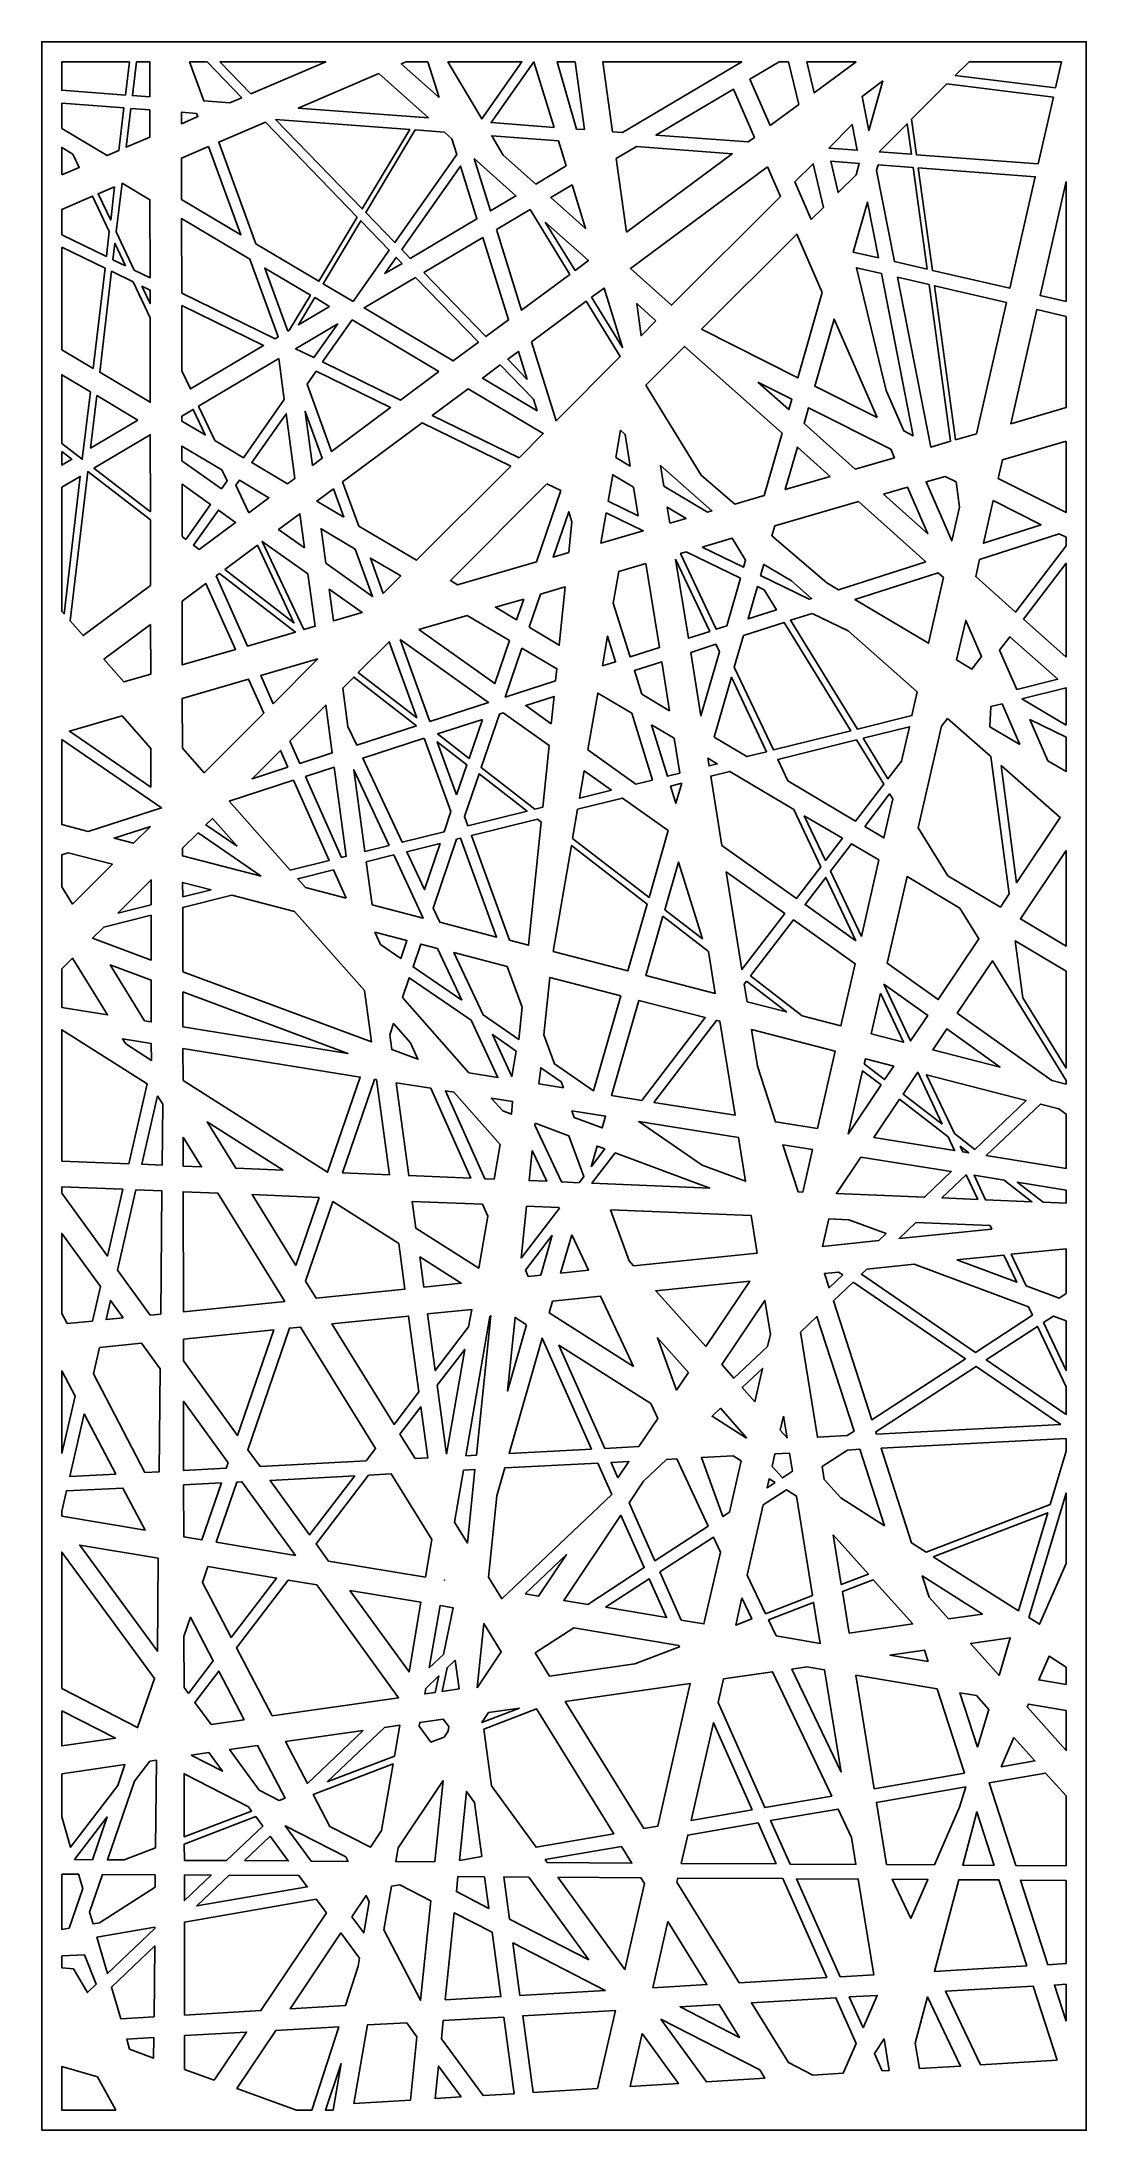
# Model space of a CAD drawing. Header units: millimetres. Extents: x 56 to 1096, y 47 to 2127.
import ezdxf

# ---------------------------------------------------------------- set-up
doc = ezdxf.new("R2010")
doc.units = ezdxf.units.MM
doc.layers.add('Layer 01', color=1, linetype='Continuous')

msp = doc.modelspace()

# ---------------------------------------------------------------- linework, layer by layer
at = {"layer": 'Layer 01'}
for points in [[(55.5, 47.4), (1095.5, 47.4), (1095.5, 2126.5), (55.5, 2126.5)], [(138.9, 2073.5), (142.8, 2106.5), (75.5, 2106.5), (75.5, 2078.3)], [(163.1, 2071.7), (163, 2106.5), (149.8, 2106.5), (145.8, 2073)], [(202.8, 2106.5), (216.9, 2067.6), (242.9, 2065.7), (254.7, 2070.8), (220.1, 2106.5)], [(263.8, 2074.7), (338.3, 2106.5), (233, 2106.5)], [(451.1, 2070.9), (439.9, 2106.5), (418.3, 2106.5), (413.4, 2104.5)], [(459.9, 2106.5), (493.7, 2049.7), (533.7, 2106.5)], [(565.8, 2041.3), (503, 2046.1), (545.6, 2106.5)], [(595.8, 2039.1), (586.6, 2106.5), (568.7, 2106.5), (588.1, 2039.6)], [(633.9, 2036.2), (752.6, 2106.5), (614.1, 2106.5), (623.9, 2036.9)], [(780.9, 2043.1), (809.3, 2064.1), (799, 2106.5), (789.9, 2106.5), (760.7, 2089.3)], [(866.4, 2106.5), (824.7, 2075.6), (817.2, 2106.5)], [(1070.9, 2106.5), (1064.9, 2080.6), (965.1, 2092.9), (978.8, 2106.5)], [(440.6, 2050.8), (391.1, 2094.9), (310.9, 2060.5)], [(758.9, 2026.8), (765.2, 2031.4), (744.2, 2079.5), (667, 2033.7)], [(893, 2087.5), (872.3, 2072.1), (878.9, 2038.3)], [(1062.9, 2071.5), (1047.6, 2005), (926.5, 2014.1), (921.7, 2049.5), (956.8, 2084.5)], [(137.4, 2060.7), (75.5, 2065.3), (75.5, 2040.2), (120.8, 2013.4), (132.4, 2018.3)], [(163.1, 2058.7), (144.3, 2060.1), (139.7, 2021.5), (163.1, 2031.5)], [(209.7, 2055.2), (210.9, 2052), (194.6, 2045), (194.6, 2056.3)], [(369.7, 1952), (278.2, 2046.5), (231.8, 2026.7), (268.7, 1925.5), (331.5, 1888.2)], [(288.4, 2049.3), (374.6, 1960.2), (422, 2039.2)], [(463.9, 2030), (468.8, 2014.3), (407.1, 1926.7), (378.1, 1956.6), (427.4, 2038.8), (456.5, 2036.6)], [(839.2, 2020.7), (867.6, 2018.6), (862.6, 2044.1)], [(889.2, 2016.9), (917.2, 2045), (921.4, 2014.5)], [(75.5, 1994), (75.5, 2021.3), (86.4, 2014.8), (92.8, 2001.4)], [(221.7, 2022.3), (253.8, 1934.4), (194.7, 1969.5), (194.6, 2010.7)], [(577.7, 2002.9), (547.5, 1984.9), (515, 2013.8), (503.6, 2033), (569.9, 2028)], [(637.9, 1936.9), (627.6, 2010.3), (647.6, 2022.2), (743, 2015)], [(413.9, 1919.6), (472.4, 2002.7), (488.9, 1950.2), (422.4, 1910.8)], [(486, 2010.2), (527.6, 1973.1), (502.3, 1958.1)], [(778, 2002.1), (641.6, 1900.9), (682.7, 1864.3), (791, 1972.5)], [(821.8, 1949.6), (834, 1961.7), (823.5, 2005.1), (805.4, 1987)], [(866.3, 1994), (869.5, 2005.4), (841.1, 2007.6), (848.6, 1976.4)], [(886.8, 1998.4), (888.4, 2004), (923.2, 2001.4), (937, 1900.2), (904.5, 1907.7)], [(928.3, 2001), (1044.7, 1992.2), (1019.3, 1881.1), (942.3, 1898.9)], [(128.1, 1982.2), (111.8, 1975.3), (124.2, 1949)], [(147.6, 1899.3), (163.4, 1891.6), (163.2, 1969.2), (135.5, 1985.7), (129.7, 1937.3)], [(583.5, 1984.2), (597, 1940.7), (562.3, 1971.6)], [(1075.5, 1987.5), (1049.6, 1874.1), (1075.5, 1868.1)], [(75.5, 1934.4), (75.5, 1959.7), (106.2, 1972.9), (122.8, 1937.7), (119.9, 1912.8)], [(508.2, 1939.5), (533.3, 1859.3), (581.3, 1895), (541.7, 1959.4)], [(888.6, 1911.4), (877.7, 1966.9), (863.5, 1917.2)], [(194.9, 1876.3), (194.7, 1950.5), (262.6, 1910.2), (290.8, 1832.7), (287.8, 1830.9)], [(365.7, 1867.9), (335.7, 1885.7), (373.2, 1948.4), (401.6, 1919)], [(556.9, 1947), (599.8, 1908.7), (586.6, 1898.9)], [(832.7, 1877), (808.4, 1792.1), (712.5, 1840.3), (807.3, 1935.1)], [(75.5, 1922.2), (118.5, 1901.3), (106.7, 1801.4), (75.5, 1819.9)], [(138.9, 1903.5), (126.4, 1909.6), (128.4, 1925.9)], [(494.7, 1931.6), (436, 1896.8), (497.8, 1833), (520.3, 1849.7)], [(163.4, 1851.6), (146.4, 1887.7), (125.1, 1898.1), (113.2, 1797.5), (163.6, 1767.6)], [(300.4, 1838.4), (277.5, 1901.3), (323.1, 1874.3), (302.3, 1839.6)], [(414.3, 1905.9), (397.2, 1895.8), (408.5, 1911.9)], [(891.6, 1895.8), (866.7, 1901.5), (896.2, 1779.4), (913.8, 1739.1), (923.2, 1734.3)], [(907.6, 1892.1), (939.1, 1884.8), (960.4, 1728.8), (940.7, 1723)], [(155.1, 1883.4), (163.4, 1865.9), (163.4, 1879.4)], [(341.9, 1863.1), (311.1, 1844.8), (327.3, 1871.8)], [(427.8, 1891.9), (490.3, 1827.4), (465.2, 1808.8), (376.5, 1861.5)], [(603, 1872.2), (615.4, 1881.4), (633.8, 1822.1)], [(965.3, 1730.2), (944.4, 1883.6), (1016, 1867), (986.1, 1736.2)], [(194.9, 1864), (276.4, 1824.2), (203.5, 1781), (195, 1798.9)], [(543.1, 1827.8), (567.7, 1749.3), (631.6, 1813.2), (597.7, 1868.3)], [(667.1, 1848.7), (647.9, 1865.9), (652.3, 1833.9)], [(887.2, 1752.5), (825.2, 1783.6), (844.4, 1850.5)], [(1075.5, 1853.2), (1046.3, 1860), (1020.3, 1746.2), (1075.5, 1762.3)], [(350.2, 1845.9), (308.2, 1821), (326.4, 1812.1)], [(451, 1798.3), (412.8, 1769.9), (335.2, 1807.8), (364.7, 1849.6)], [(227.7, 1729.5), (256.3, 1712.5), (297, 1770.3), (291.5, 1811.1), (211.6, 1763.7)], [(538.9, 1790.4), (530.2, 1818.2), (519.6, 1810.4)], [(656.9, 1784.7), (695.5, 1823.3), (792.6, 1736.8), (774.8, 1674.7), (745.7, 1666.3), (712.1, 1695.1)], [(103.9, 1778.1), (95.9, 1710.9), (75.5, 1726.7), (75.5, 1795)], [(328.8, 1798.7), (319.7, 1785.7), (344, 1718.8), (402.8, 1762.5)], [(545.1, 1770.8), (512.1, 1804.8), (494.3, 1791.5), (548.7, 1759.2)], [(151.3, 1750), (110.4, 1774.3), (104.2, 1722.1)], [(530.8, 1712.4), (554.9, 1736.6), (480.1, 1781), (444.4, 1754.5)], [(768.6, 1787.6), (799.3, 1760.3), (802.3, 1770.7)], [(195.1, 1748.9), (195.1, 1753.9), (206.3, 1760.6), (218.4, 1735.1)], [(300.3, 1686.4), (264.7, 1707.6), (298.9, 1756.2), (307.6, 1691.9)], [(325.1, 1704.8), (317.8, 1758.6), (334.8, 1712)], [(522.5, 1704.1), (434.4, 1747.1), (355.1, 1688.3), (371.1, 1644.4), (428.6, 1610.3)], [(904.7, 1712.5), (865.6, 1701.1), (814.6, 1746.6), (819.1, 1762.2), (900.9, 1721.1)], [(163.7, 1658.5), (163.6, 1735.3), (107.5, 1702)], [(627, 1712.7), (641.4, 1704.2), (636.3, 1735.7), (631.7, 1739.8)], [(1075.5, 1729), (1012.1, 1710.5), (1007.8, 1691.8), (1075.5, 1657.8)], [(75.5, 1718.7), (75.5, 1705.1), (85.5, 1711)], [(234.7, 1700.5), (195.1, 1724), (195.1, 1709.5), (234.4, 1681.5), (240, 1689.3)], [(840.6, 1693.9), (795.8, 1680.8), (807.9, 1723.1)], [(75.5, 1683), (75.5, 1559.4), (77.7, 1556.9), (93.9, 1693.9)], [(163.9, 1585.2), (163.8, 1650.5), (101.4, 1698.7), (83.8, 1550), (96.7, 1535.4)], [(199, 1631.2), (195.3, 1634.1), (195.2, 1686.1), (223.5, 1665.9)], [(261.6, 1657.7), (281.7, 1672.6), (252.3, 1690), (248.7, 1685)], [(558.6, 1686.5), (572.3, 1679.8), (548, 1608.7), (469.6, 1585.9), (462.4, 1590.2)], [(644.8, 1683.2), (649.4, 1654.6), (619.5, 1669.2), (624, 1695.5)], [(675, 1684.2), (718.5, 1658.4), (722.8, 1659.6), (671.7, 1704.6)], [(965.9, 1688.4), (969.4, 1663.1), (961.7, 1629.6), (936, 1688.3), (955, 1693.9)], [(356.2, 1653.3), (329.4, 1669.2), (345.9, 1681.4)], [(935.9, 1608.9), (868.8, 1668.8), (785.3, 1644.5), (782.5, 1634.7), (837.3, 1587.8), (848.9, 1580.9)], [(893.7, 1676), (937.8, 1636.7), (917.6, 1683)], [(1002.8, 1669.9), (1050.6, 1645.8), (993.1, 1627.3)], [(212.2, 1621), (206.7, 1625.3), (231.4, 1660.3), (248.6, 1648)], [(317, 1622.6), (312.4, 1656.6), (291.3, 1640.9)], [(583.4, 1648.5), (580.2, 1658.7), (564.7, 1613.6), (580.3, 1618.1)], [(617.5, 1657.7), (612.2, 1627.4), (654.4, 1639.7)], [(680.9, 1647.4), (678.3, 1663.3), (697.1, 1652.1)], [(237.8, 1601.2), (270.2, 1625.3), (306.6, 1548)], [(320.5, 1596.8), (327.6, 1544.6), (316.5, 1541.3), (275.1, 1629.2)], [(367.7, 1621.5), (333.7, 1641.8), (338.3, 1607.5), (385, 1574.2)], [(713.1, 1623.5), (754.3, 1603.4), (756.4, 1610.6), (743.1, 1632.2)], [(1075.5, 1624.7), (1075.5, 1633.3), (1068.7, 1636.7), (989.4, 1611.2), (985.5, 1594.2), (1025.1, 1558.8)], [(395.6, 1577.2), (413, 1594.7), (382.7, 1612.6)], [(657.1, 1607.2), (630.1, 1599.3), (624.6, 1567.7), (641.4, 1514.1), (670.6, 1523.5)], [(686.7, 1611.5), (720.6, 1539.6), (699.4, 1532.8)], [(697.2, 1618.8), (691.6, 1617.2), (727.2, 1541.7), (737.6, 1545.1), (751.2, 1592.5)], [(802, 1589.8), (822, 1572.2), (819.7, 1571.5), (771.2, 1595.2), (774.4, 1606.2)], [(1075.5, 1513.8), (1075.5, 1607.4), (1033, 1551.8)], [(195.4, 1569.7), (219, 1587.2), (248.3, 1521.5), (195.5, 1506.1)], [(229.2, 1594.8), (260.3, 1525), (308.1, 1538.9), (232.5, 1597.3)], [(341.8, 1581.6), (374.6, 1558.3), (346.1, 1550)], [(540.8, 1543.7), (570.8, 1525.8), (576.8, 1583.8), (552.1, 1576.6)], [(774.7, 1581), (787, 1561), (758.8, 1551.9), (768.1, 1584.2)], [(953.4, 1593.3), (948.2, 1597.9), (865.2, 1571.2), (938.4, 1527.8)], [(535.4, 1571.7), (528.3, 1551.1), (507.3, 1563.6)], [(163.9, 1546.4), (117.4, 1511.9), (137.4, 1489.2), (164, 1497)], [(431.1, 1541.4), (506.6, 1487.6), (521.2, 1530.4), (479.1, 1555.4)], [(754.1, 1535.5), (745.1, 1503.9), (784, 1421.5), (861.1, 1440.6), (794.7, 1548.5)], [(822.7, 1557.5), (858.5, 1540.1), (927.3, 1479.5), (921.9, 1455.8), (867.7, 1442.3), (801, 1550.6)], [(966.5, 1511.1), (975.5, 1550.5), (991.2, 1514.5), (981.7, 1502.1)], [(429, 1453.4), (370.6, 1498.5), (401.4, 1529.3)], [(412.3, 1531.4), (500.4, 1468.7), (442, 1449.9)], [(533.7, 1523), (517, 1474.1), (567.2, 1490.2), (568.4, 1502.4)], [(613.8, 1505.2), (618.9, 1534.9), (626.9, 1509.4)], [(701.7, 1518.6), (711.9, 1455.4), (730.2, 1519.3), (726.7, 1526.7)], [(1026.3, 1481.7), (1009.3, 1520.8), (1019.6, 1534.3), (1067.1, 1491.9)], [(285.9, 1467.6), (330.4, 1512.1), (273.5, 1495.5)], [(680.7, 1460.6), (672.9, 1509.3), (645.7, 1500.6), (653, 1477.1)], [(276.5, 1458.2), (261.4, 1492), (195.5, 1472.8), (195.6, 1423.3), (217.2, 1398.9)], [(428.7, 1445.6), (366.1, 1494), (355.2, 1483.1), (360.3, 1445), (369.1, 1426.4)], [(663.8, 1391.6), (643, 1458.1), (609.1, 1478.2), (599.3, 1421.5), (647.2, 1387.5)], [(725.1, 1434.3), (742.2, 1493.9), (777.2, 1419.8), (757.7, 1414.9)], [(1075.5, 1446.3), (1075.5, 1483.4), (1031.5, 1472.5)], [(302.5, 1430.4), (338.3, 1466.2), (344.7, 1418.6), (312.4, 1408.2)], [(546.6, 1362.5), (554.3, 1364.4), (560.6, 1425.8), (514.8, 1458.4), (511.3, 1457.3), (493, 1403.9)], [(562.8, 1447.5), (565.6, 1474.8), (537.4, 1465.7)], [(1029.5, 1426.9), (1011.8, 1467.6), (1000.6, 1464.8), (999.5, 1444.6)], [(164.1, 1422.9), (135.5, 1455.4), (83, 1440.1), (164.2, 1384.5)], [(494.3, 1451.8), (481.1, 1413.1), (449.6, 1437.5)], [(662.6, 1446.5), (685.2, 1433.1), (690.8, 1398.3), (678.6, 1395.3)], [(873.3, 1433.2), (919.4, 1444.6), (911.5, 1410.3), (898.1, 1392.9)], [(957.4, 1453), (1000.7, 1414.9), (1018.7, 1278.2), (1010, 1265.1), (957.7, 1296.2), (928.2, 1344), (951.4, 1445.1)], [(1075.5, 1434.1), (1039.5, 1451.7), (1057.4, 1410.6), (1075.5, 1400)], [(75.5, 1431.9), (75.5, 1347.2), (101.8, 1340.4), (174.8, 1363.9)], [(300.5, 1404.4), (265, 1392.9), (293.1, 1421)], [(436.4, 1433.2), (463, 1360.1), (456.1, 1340), (414.4, 1329.6), (375.1, 1413.5)], [(468.6, 1376.7), (478.9, 1406.8), (449.3, 1429.7)], [(798.5, 1390.7), (865.9, 1350.7), (893.9, 1387.3), (866.7, 1431.5), (788.4, 1412.1)], [(318.2, 1395.1), (346.7, 1404.3), (358.7, 1315.7), (354.1, 1314.6)], [(401.5, 1326.4), (377.3, 1320.4), (366.2, 1401.8)], [(479.9, 1345.9), (538.8, 1360.5), (490.9, 1397.6), (476.4, 1355.4)], [(622.9, 1381.4), (591, 1373.5), (595.7, 1400.8)], [(718.7, 1413.2), (720, 1405.6), (728.1, 1407.6)], [(831.2, 1305.3), (804.3, 1362.4), (740.6, 1400.2), (721.6, 1395.5), (732.7, 1326.5), (806.9, 1273.7)], [(1010.8, 1406), (1026.2, 1289.3), (1069.6, 1354.2)], [(242.1, 1370.7), (306.3, 1391.3), (341.8, 1311.6), (302.8, 1301.9)], [(584.1, 1333.5), (660.2, 1274.7), (679.2, 1341.3), (633.8, 1373.6), (589.1, 1362.5)], [(692.7, 1388.3), (681.7, 1385.5), (687, 1368.5)], [(875, 1345.3), (899.8, 1377.7), (902.9, 1372.7), (894, 1334)], [(250, 1325.7), (219, 1346.9), (225.5, 1353.4)], [(549.1, 1352.6), (483.4, 1336.2), (521.4, 1232), (540.3, 1227.1), (552.8, 1349.7)], [(814.8, 1356.1), (835.9, 1311.5), (852.8, 1333.6)], [(163.7, 1345.4), (127.5, 1333.8), (147, 1328.7)], [(274, 1295.9), (195.8, 1316.1), (195.8, 1323.7), (211.1, 1339)], [(468.6, 1332.6), (445.2, 1264.1), (451.8, 1250), (508.4, 1235.3), (472.6, 1333.6)], [(75.5, 1285.2), (86.2, 1268), (125.9, 1307.7), (81.8, 1319.1), (75.5, 1317)], [(378.6, 1310.2), (384.4, 1267.4), (435.4, 1254.2), (406, 1317)], [(452.1, 1328.5), (418.9, 1320.2), (436.5, 1282.6)], [(564.6, 1220.8), (639.2, 1201.5), (658.3, 1268.1), (582.9, 1326.4)], [(675.9, 1262.5), (689.5, 1309.9), (713.4, 1233.6)], [(871.6, 1235.9), (889, 1312.1), (861.9, 1328.2), (840.9, 1300.8)], [(1075.5, 1321.3), (1030, 1253.3), (1075.5, 1226.2)], [(131.2, 1259.2), (164.4, 1292.3), (164.4, 1267.5)], [(195.9, 1275.3), (195.8, 1289.6), (224.1, 1282.3)], [(358.5, 1274.1), (346, 1302.1), (310.4, 1293.3), (318.2, 1284.5)], [(737, 1300.1), (795.4, 1258.6), (752.7, 1202.8)], [(866, 1231.6), (836.2, 1294.6), (815.5, 1267.6)], [(969.8, 1264.1), (917.1, 1295.4), (897.4, 1209.2), (948.2, 1173), (988.7, 1233.4)], [(307.3, 1260.8), (376.8, 1182), (383.8, 1130.8), (196, 1200.7), (195.9, 1264.8), (244.8, 1276.9)], [(164.4, 1257), (117.2, 1245.2), (106.1, 1234.1), (164.5, 1212.4)], [(674, 1256), (719.5, 1220.8), (726.2, 1179.1), (657.1, 1196.9)], [(761.2, 1196.6), (804, 1252.4), (865.4, 1208.7), (851.2, 1146.8), (812.8, 1156.7)], [(392.7, 1227.9), (413, 1214), (419.1, 1231.9), (387.2, 1240.1)], [(473.8, 1172.3), (425.2, 1205.6), (433, 1228.3), (449.5, 1224)], [(1032.4, 1174.9), (1075.5, 1104.8), (1075.5, 1201.4), (1024.9, 1231.4)], [(75.5, 1165.1), (121.1, 1157.8), (86.2, 1214.2), (75.5, 1203.5)], [(123.5, 1207.6), (157.9, 1151.9), (164.6, 1150.8), (164.5, 1192.4)], [(519.1, 1206.1), (465.9, 1219.8), (495, 1157.7), (530.7, 1133.3), (533.9, 1165.3)], [(1075.5, 1088.8), (1075.5, 1092.4), (1002.1, 1211.7), (967.1, 1159.6), (1061.3, 1092.5)], [(414.7, 1175.1), (480.9, 1100.2), (509.8, 1095.6), (483, 1152.6), (421.5, 1194.8)], [(632.1, 1176.9), (561.5, 1195.1), (555.6, 1137.9), (566.2, 1108.9), (605, 1082.3)], [(757.4, 1191.5), (755, 1188.5), (757.9, 1170.9), (797.2, 1160.7)], [(894, 1188.3), (937.7, 1157.2), (920.7, 1131.8)], [(196, 1180.6), (360.4, 1119.5), (196.1, 1145.8)], [(653.1, 1072.6), (622.9, 1077.4), (650, 1172.2), (716.2, 1155.1)], [(890.6, 1179.5), (881.3, 1139), (913.6, 1130.6)], [(422.7, 1130.1), (405.9, 1149.1), (402, 1137.9), (404, 1123.3), (430, 1113.6)], [(664.9, 1070.7), (727.3, 1152.3), (730.7, 1151.4), (745.8, 1057.8)], [(1009.9, 1105.7), (956.6, 1143.8), (942.7, 1123.1)], [(75.5, 1012.3), (75.5, 1143), (160.5, 1089.1), (142.1, 1009.5)], [(139.1, 1128.8), (164.7, 1112.5), (164.6, 1129.2), (135.9, 1133.8)], [(196.1, 1124.2), (372.6, 1095.9), (340.2, 1001.1), (196.2, 1092.5)], [(528, 1121.8), (523.7, 1096.6), (504.2, 1138.1)], [(827.8, 1044.6), (845.4, 1121.7), (762.3, 1143.2), (768.2, 1106.7), (786.1, 1051.3)], [(574.9, 1085.1), (550.6, 1089), (552.3, 1105.2), (572.7, 1091.2)], [(858.4, 1038.9), (891.3, 1088), (872.9, 1102.2)], [(874.4, 1109), (875.6, 1113.9), (903.8, 1106.7), (894.8, 1093.3)], [(386.9, 1093.6), (355.1, 1000.6), (401.7, 998.7), (388.8, 1093.3)], [(408.5, 1090.2), (442.9, 1084.7), (482.7, 995.3), (421, 997.8)], [(506, 994.3), (496.6, 994.7), (457.5, 1082.3), (466, 1081), (512, 1028.9)], [(952.2, 1048.9), (913.2, 1079), (927.7, 1100.7)], [(964.2, 1039.6), (984.5, 1023.9), (1035.7, 1072.6), (936.5, 1098.2)], [(170.9, 1077.2), (155.2, 1009), (175.4, 1008.1), (176, 1069)], [(514.5, 1062.1), (523.1, 1058.9), (524.4, 1071.6), (503.1, 1075)], [(583.2, 1062.2), (585.6, 1055.7), (613.6, 1045.2), (617, 1056.8)], [(958.2, 1036.3), (909.7, 1073.8), (884.1, 1035.6), (964.5, 1022.7)], [(1075.5, 1005), (996, 1017.7), (1049.9, 1068.9), (1068.3, 1064.1), (1075.5, 1059)], [(296, 1003.1), (220.2, 1051.2), (248.7, 1005.1)], [(546.7, 1050.1), (580.5, 1037.5), (595.3, 997), (590.5, 990.7), (572.9, 991.5), (546.4, 1048)], [(713.2, 1008.2), (650, 1051.5), (749.4, 1035.6), (756.4, 992.1)], [(196.3, 1036.2), (214.6, 1006.5), (196.3, 1007.3)], [(543.9, 1022.8), (558.3, 992.1), (540.8, 992.8)], [(602.5, 1006.5), (608.5, 1027.1), (616.1, 1024.3)], [(720.9, 985.3), (626.5, 1020.4), (603.3, 990.2)], [(823, 1023.8), (793.5, 1028.5), (808.7, 981.6), (813.3, 981.4)], [(970.1, 1027), (972.8, 1021.4), (978.6, 1020.5)], [(871, 1016.1), (846.8, 980), (934.5, 976.3), (961.2, 1001.7)], [(951.7, 975.6), (975.9, 998.6), (987.5, 974.1)], [(1013.8, 993.3), (983.8, 998.1), (995.2, 973.8), (1041.5, 971.8)], [(75.5, 986.7), (136.2, 984.2), (120.9, 917.7), (75.5, 980.2)], [(174, 859.9), (175.1, 982.6), (149.3, 983.6), (130.9, 903.8), (163.5, 858.9)], [(297.4, 872.6), (196.5, 862.3), (196.3, 981.7), (230.9, 980.2)], [(331.6, 976), (308.4, 908.4), (264.9, 978.8)], [(1075.5, 970.4), (1052.5, 971.4), (1026.8, 991.2), (1075.5, 983.4)], [(345.2, 971.9), (411, 930.1), (417.1, 884.8), (328.6, 875.8), (318.1, 892.7)], [(494.3, 969.2), (499.6, 957.3), (490.7, 905.6), (428.1, 945.3), (424.5, 972.1)], [(532.9, 915.5), (538.2, 967.3), (570.5, 966), (570.9, 965.2)], [(621.7, 963.8), (761.9, 958), (767.9, 920.7), (644.7, 908.1), (640.4, 913)], [(80.9, 850.4), (75.5, 860.6), (75.5, 940.2), (113.9, 887.3), (106, 853)], [(563.9, 938.6), (537.1, 903.7), (539.9, 897.4), (552.4, 898.7)], [(583.2, 938.9), (599.8, 903.5), (572.2, 900.7)], [(889, 933.1), (832.9, 927.3), (839.1, 954.7), (859.1, 953.9), (896.3, 940)], [(909.3, 935.2), (909.2, 935.2), (925.9, 951.1), (999.8, 948), (1001.4, 944.6)], [(432, 916.8), (473.3, 890.6), (436.1, 886.8)], [(966.6, 913.9), (1026.4, 891.6), (1013.6, 918.7)], [(1075.5, 925), (1020.9, 919.4), (1035.6, 888.2), (1068.5, 875.9), (1075.5, 880.5)], [(853.1, 899), (848.9, 901.8), (834.9, 900.4), (839.5, 886.1)], [(1037.9, 867.3), (924.3, 909.6), (877.1, 904.7), (871.7, 899.6), (985.2, 821.8), (1042, 858.7)], [(136.6, 856.1), (119.5, 854.4), (123.9, 873.5)], [(644.6, 807.9), (560.9, 861.1), (564.2, 872.7), (611.9, 877.6)], [(716.7, 827.5), (760.5, 892.8), (666.9, 883.2)], [(732.6, 809.6), (744.7, 796), (778.2, 827.8), (781, 840), (775.5, 873.6)], [(863.5, 891.8), (843.8, 873), (882, 754.7), (975.2, 815.3)], [(431, 782.4), (420.8, 858), (344.4, 850.2), (406.3, 750.1)], [(480.5, 847.1), (483.6, 864.5), (439.7, 860), (447.3, 803.7)], [(501.8, 857.5), (477.8, 718.9), (488.3, 719.5), (502.6, 858.5)], [(538.3, 849.3), (519.4, 783.3), (526.9, 856.6)], [(811, 841.9), (827.3, 857.4), (864.3, 743.2), (857.6, 738.9), (827.9, 737.3)], [(1075.5, 853.3), (1075.5, 803.6), (1053, 851.5), (1063, 858)], [(196.6, 835.1), (196.6, 813.3), (250.5, 739), (286.5, 844.3)], [(378.5, 713.7), (388, 726.1), (313.2, 847), (302.1, 845.9), (260.7, 724.9), (272.9, 708.2)], [(602.9, 725.5), (520.8, 721.2), (553.7, 836)], [(699.4, 801.7), (668.5, 836.3), (687.7, 784.2)], [(1075.5, 787.5), (1075.5, 759.8), (995.9, 814.4), (1047.1, 847.7)], [(158.3, 702.1), (172.5, 702.9), (173.4, 805.3), (154.9, 830.8), (113.1, 826.6), (107, 800.3)], [(458.6, 720.4), (476.7, 824.7), (449.3, 789)], [(662, 770.8), (668.9, 756.1), (650, 728), (616.2, 726.2), (570.4, 828.9)], [(75.5, 721.1), (75.5, 803.3), (88.7, 778.1)], [(765.5, 772.7), (753, 786.8), (773.2, 805.9)], [(1070.4, 750), (886.6, 740.4), (885.9, 742.8), (986, 807.9)], [(241.2, 711.9), (239.3, 706.4), (196.8, 704.2), (196.7, 773.2)], [(97.9, 760.6), (129.2, 700.6), (83.5, 698.2)], [(427.2, 716.3), (439.9, 716.9), (433, 767.6), (412.2, 740.5)], [(757.2, 736.4), (722.9, 758.2), (731.2, 766.1), (757.3, 736.8)], [(794.2, 758.3), (790.9, 744.2), (797.6, 736.7)], [(1075.5, 736.1), (891.2, 726.4), (921.7, 632.1), (936, 623), (1059.6, 670.4), (1075.5, 723.6)], [(500.4, 597.9), (508.7, 678.9), (516.6, 706.7), (609.1, 711.6), (623, 680.4), (513.6, 576.5)], [(629.2, 697), (640.1, 713.2), (622.4, 712.3)], [(654.8, 693.5), (640.4, 671.9), (666, 614.3), (719.2, 648.9), (687.8, 715.7), (677.6, 715.2)], [(744.1, 718.7), (712.3, 717), (733.8, 658.4), (740.4, 662.6), (752, 713.7)], [(800.1, 721.6), (785.6, 720.8), (782.7, 708.3), (793, 696.8), (803, 703.4)], [(857.8, 724.6), (832.6, 708.2), (834.7, 695.2), (851.1, 676.9), (894.6, 649.2), (870.1, 725.3)], [(75.5, 658.6), (158.4, 644.8), (136.4, 686.7), (80.1, 683.8), (75.5, 663.8)], [(234.4, 691.9), (215, 635.3), (196.9, 638.3), (196.8, 689.9)], [(249.7, 692.7), (229.3, 632.9), (308.1, 619.7), (254.9, 693)], [(367.1, 698.9), (282.8, 694.4), (322.2, 640.1)], [(437.5, 598), (444, 635.5), (403.6, 700.8), (381, 699.6), (328.7, 631.2), (341.1, 614.1)], [(475.4, 704.5), (466.4, 652.8), (479.4, 631.9), (486.9, 705.1)], [(785.8, 692.2), (779.9, 696), (777.8, 687)], [(774, 670.1), (797, 685.1), (807, 678.8), (823, 579.6), (776.2, 561.6), (757.9, 600)], [(1075.5, 611.5), (1075.5, 681.8), (1038.5, 557.9), (1049.1, 551.2)], [(632.2, 659.7), (575.3, 574.9), (599.2, 570.9), (655.5, 607.5)], [(943.1, 618.4), (1057.2, 662.2), (1028, 564.6)], [(171.6, 616.8), (93.3, 629.9), (170.8, 524.2)], [(692.3, 555.3), (671, 603.2), (724.3, 637.9), (731.3, 623), (714.9, 551.5)], [(843.6, 640.1), (851.6, 590.6), (878.6, 600.9)], [(75.5, 487.1), (75.5, 623), (167.8, 497.2), (151, 448.3)], [(220.9, 608.5), (289.3, 597.1), (244.1, 538), (215.5, 592.7)], [(536.8, 581.4), (578, 620.5), (550.2, 579.1)], [(284.9, 460), (249.5, 527.7), (301, 595.1), (329.4, 590.3), (410.9, 478)], [(362.4, 584.8), (433.1, 573), (421.2, 503.7)], [(456.5, 594.8), (456.4, 595.1), (456.4, 594.8)], [(616.8, 568), (660.4, 596.3), (677.6, 557.8)], [(859.4, 542.3), (852.7, 583.7), (883.4, 595.5), (922.8, 551.4)], [(958.5, 556.5), (939.1, 578.2), (932.3, 599.3), (992.1, 561.3)], [(455.4, 521.1), (465.1, 567.6), (452.1, 569.8), (441.3, 507.8)], [(752.7, 577.3), (746.5, 550.3), (762.5, 556.4)], [(786.8, 539.5), (779.2, 555.5), (824.1, 572.8), (830.7, 532.1)], [(201.5, 482.3), (197.2, 488.1), (197.1, 538.8), (203.7, 558.1), (226.3, 514.8)], [(489.1, 487.9), (495.7, 551.8), (513.1, 523.6)], [(690, 529.9), (690.6, 528.8), (646.2, 511.7), (561.1, 499.6), (546.9, 522.6), (585.3, 547.5)], [(938.3, 514.1), (934.6, 525.5), (900.1, 520.5)], [(1008.7, 500.2), (1019.9, 537.7), (980.3, 532)], [(224.2, 451.3), (207.9, 473.4), (231.7, 504.5), (257, 456)], [(437.8, 487.3), (450.9, 499.7), (447.4, 483.3), (436.8, 481.7)], [(467.3, 515.3), (471.1, 486.7), (454.1, 484.2), (459.2, 507.7)], [(734.3, 496.7), (728.9, 473.2), (775.5, 368.6), (842.2, 380.1), (783.3, 503.8)], [(851.4, 404), (802.5, 506.5), (817.2, 508.6), (835, 505.6)], [(947.1, 486.8), (866.2, 500.4), (884.4, 387.4), (974.2, 403)], [(1075.5, 491.1), (1075.5, 508.3), (1058.5, 519.2), (1048.3, 495.7)], [(655, 347.7), (668.8, 350.1), (701.3, 492), (576.8, 474.2)], [(987.3, 428.9), (969.8, 483), (986.2, 480.3), (998.6, 466.4)], [(75.5, 465), (75.5, 430), (128.8, 437.6)], [(531.3, 467.7), (500.5, 463.2), (493.8, 453.3)], [(495.8, 446.8), (503.4, 390.4), (547.8, 329.2), (625, 342.5), (548.2, 466.9)], [(1075.5, 465.3), (1037.9, 471.6), (1036.7, 468.8), (1075.5, 425.3)], [(375.6, 445.3), (298.3, 434.3), (320.1, 392.6)], [(339.7, 394.1), (406.7, 419.8), (412, 450.6), (396.8, 448.4)], [(460.2, 444.8), (460.7, 449.3), (455.3, 456.8), (431.9, 453.4), (431.3, 449.8), (443, 433.8), (456.2, 438.8)], [(762.9, 366.4), (724.3, 453.1), (702, 355.9)], [(1023.5, 438.4), (1010.9, 409.3), (1044.4, 415.1)], [(147.9, 394.9), (121.1, 316.6), (137.5, 316.5), (168.9, 328.6), (169.7, 415.8), (163.2, 414.9)], [(204.4, 420.8), (221.9, 423.3), (235.4, 404.8)], [(272, 386), (291.9, 375.8), (297.8, 378), (270.5, 430.3), (242.5, 426.3)], [(75.5, 402.3), (75.5, 359.3), (84.3, 329.2), (131.3, 390.7), (138.4, 411.4)], [(261.4, 369.3), (264.4, 365.2), (197.4, 339.5), (197.3, 402.3)], [(342.5, 349.7), (325.9, 381.6), (405.3, 412.1), (393.9, 345.7), (382.7, 329.1)], [(455.2, 395.6), (410.4, 328.7), (408, 314.8), (446.9, 314.6)], [(1075.5, 380.2), (1055.1, 403), (998.9, 393.3), (1025.5, 311), (1075.5, 310.7)], [(493.8, 319.8), (471.5, 316), (478.6, 384.7), (486.4, 373.8)], [(896.6, 311.8), (886.6, 373.8), (975.5, 389.2), (969.4, 368.9), (944.3, 311.5)], [(88.1, 316.8), (106, 316.7), (120.6, 359.3)], [(239.4, 315.9), (197.5, 316.1), (197.4, 332.3), (268.6, 359.6), (275.5, 350.2)], [(861.9, 338.9), (866.2, 312), (800.6, 312.4), (781.3, 355.6), (848.4, 367.2)], [(1003.9, 311.1), (986.7, 364.3), (972.6, 311.3)], [(257.3, 315.8), (282.9, 340.1), (300.9, 315.5)], [(358.3, 319.5), (298, 350.5), (323.8, 315.4), (360.6, 315.1)], [(786.9, 312.5), (768.7, 353.4), (698.7, 341.3), (692.2, 313.1)], [(632.8, 329.9), (643.1, 313.4), (558.9, 313.9), (556.8, 316.8)], [(75.5, 302.4), (92.2, 302.3), (96.3, 288.2), (82.8, 248.7), (75.5, 247.4)], [(168.6, 301.8), (116.1, 302.1), (103.2, 264.4), (106.6, 252.8), (113, 253.9), (168.5, 289.4)], [(197.5, 301.6), (224.2, 301.4), (197.5, 276.1)], [(242.1, 301.3), (311.6, 300.9), (319.8, 289.7), (209.8, 270.7)], [(403.7, 290.3), (396.2, 246.9), (432.8, 176.9), (442.9, 275.9), (412.2, 291.7)], [(496.5, 299.7), (500.8, 268.3), (468.4, 285), (469.9, 299.9)], [(600.1, 217.1), (521.4, 257.6), (515.7, 299.6), (540.4, 299.5)], [(569.5, 299.3), (652.1, 298.8), (655.7, 292.9), (636.2, 207.4)], [(837.3, 199.4), (793.4, 297.9), (688.9, 298.5), (688, 294.4), (749.8, 194.3)], [(850.6, 200.2), (807.1, 297.8), (868.6, 297.4), (884, 202.1)], [(920.9, 258.1), (902.3, 297.2), (937.9, 297)], [(1036.3, 211), (1008.6, 296.6), (968.7, 296.8), (944.4, 205.6)], [(1075.5, 296.1), (1030.2, 296.4), (1057.4, 212.2), (1075.5, 213.3)], [(338.9, 263.7), (273.8, 166.6), (197.7, 162.1), (197.6, 254.6), (328.9, 277.3)], [(364.3, 260), (378.4, 281), (381.6, 274.9), (376.2, 243.8)], [(168.1, 248.2), (168.1, 249.5), (110.5, 239.5), (121, 203.4)], [(504, 244.5), (466.2, 263.9), (457.3, 177.3), (512.7, 180.5)], [(663.9, 189.3), (717.8, 192.4), (679, 255.2)], [(167.3, 160.4), (168, 230.9), (124.9, 190), (134.2, 158.4)], [(370.5, 210.6), (357.9, 171.5), (302.8, 168.3), (353.4, 243.8), (371.9, 218.6)], [(531.7, 181.6), (616.6, 186.5), (524.7, 233.9)], [(75.5, 221.1), (75.5, 209.1), (87, 208), (101, 184.4), (109.8, 192.8), (98.1, 222)], [(1066.6, 117.2), (1042.8, 190.8), (955.4, 185.7), (990.3, 112.5)], [(1075.5, 156.1), (1075.5, 192.7), (1063.9, 192)], [(609, 89), (626.8, 166.6), (534.5, 161.2), (544.8, 85)], [(730.1, 172.6), (750.3, 139.8), (691.1, 170.3)], [(866.5, 133.8), (853.5, 104.1), (823.4, 102.2), (799, 114.8), (762.1, 174.4), (846.2, 179.3)], [(873.3, 149.2), (859.5, 180.1), (887.5, 181.7)], [(925.3, 134.2), (929.4, 108.8), (970.4, 111.3), (937.6, 180.2)], [(288.5, 146.8), (249.8, 89.1), (309.1, 67.4), (324.5, 67.4), (351.2, 150.5)], [(429.1, 140.5), (418.9, 154.4), (379.8, 152.2), (366.3, 74), (422.6, 77.4)], [(515.5, 160.1), (525.8, 83.8), (494.9, 81.9), (453.4, 138.5), (455.2, 156.6)], [(672, 158), (717.3, 95.7), (775.4, 99.2), (770.4, 107.4)], [(143, 128), (166.9, 119.3), (167.1, 139.8), (140.1, 138.2)], [(227.3, 97.3), (197.8, 108), (197.7, 141.6), (259.4, 145.2)], [(653.5, 143.6), (641.4, 91), (689.5, 93.9)], [(892.3, 106.5), (899.4, 106.9), (894.3, 138.3), (884.6, 123.8)], [(129.3, 67.4), (75.5, 67.4), (75.5, 110.8), (110.9, 100.6)], [(345.7, 67.4), (353.7, 113.8), (337.9, 67.4)], [(473, 80.6), (447.3, 79), (450.6, 111.2)]]:
    msp.add_lwpolyline(points, close=True, dxfattribs=at)

doc.saveas('drawing.dxf')
